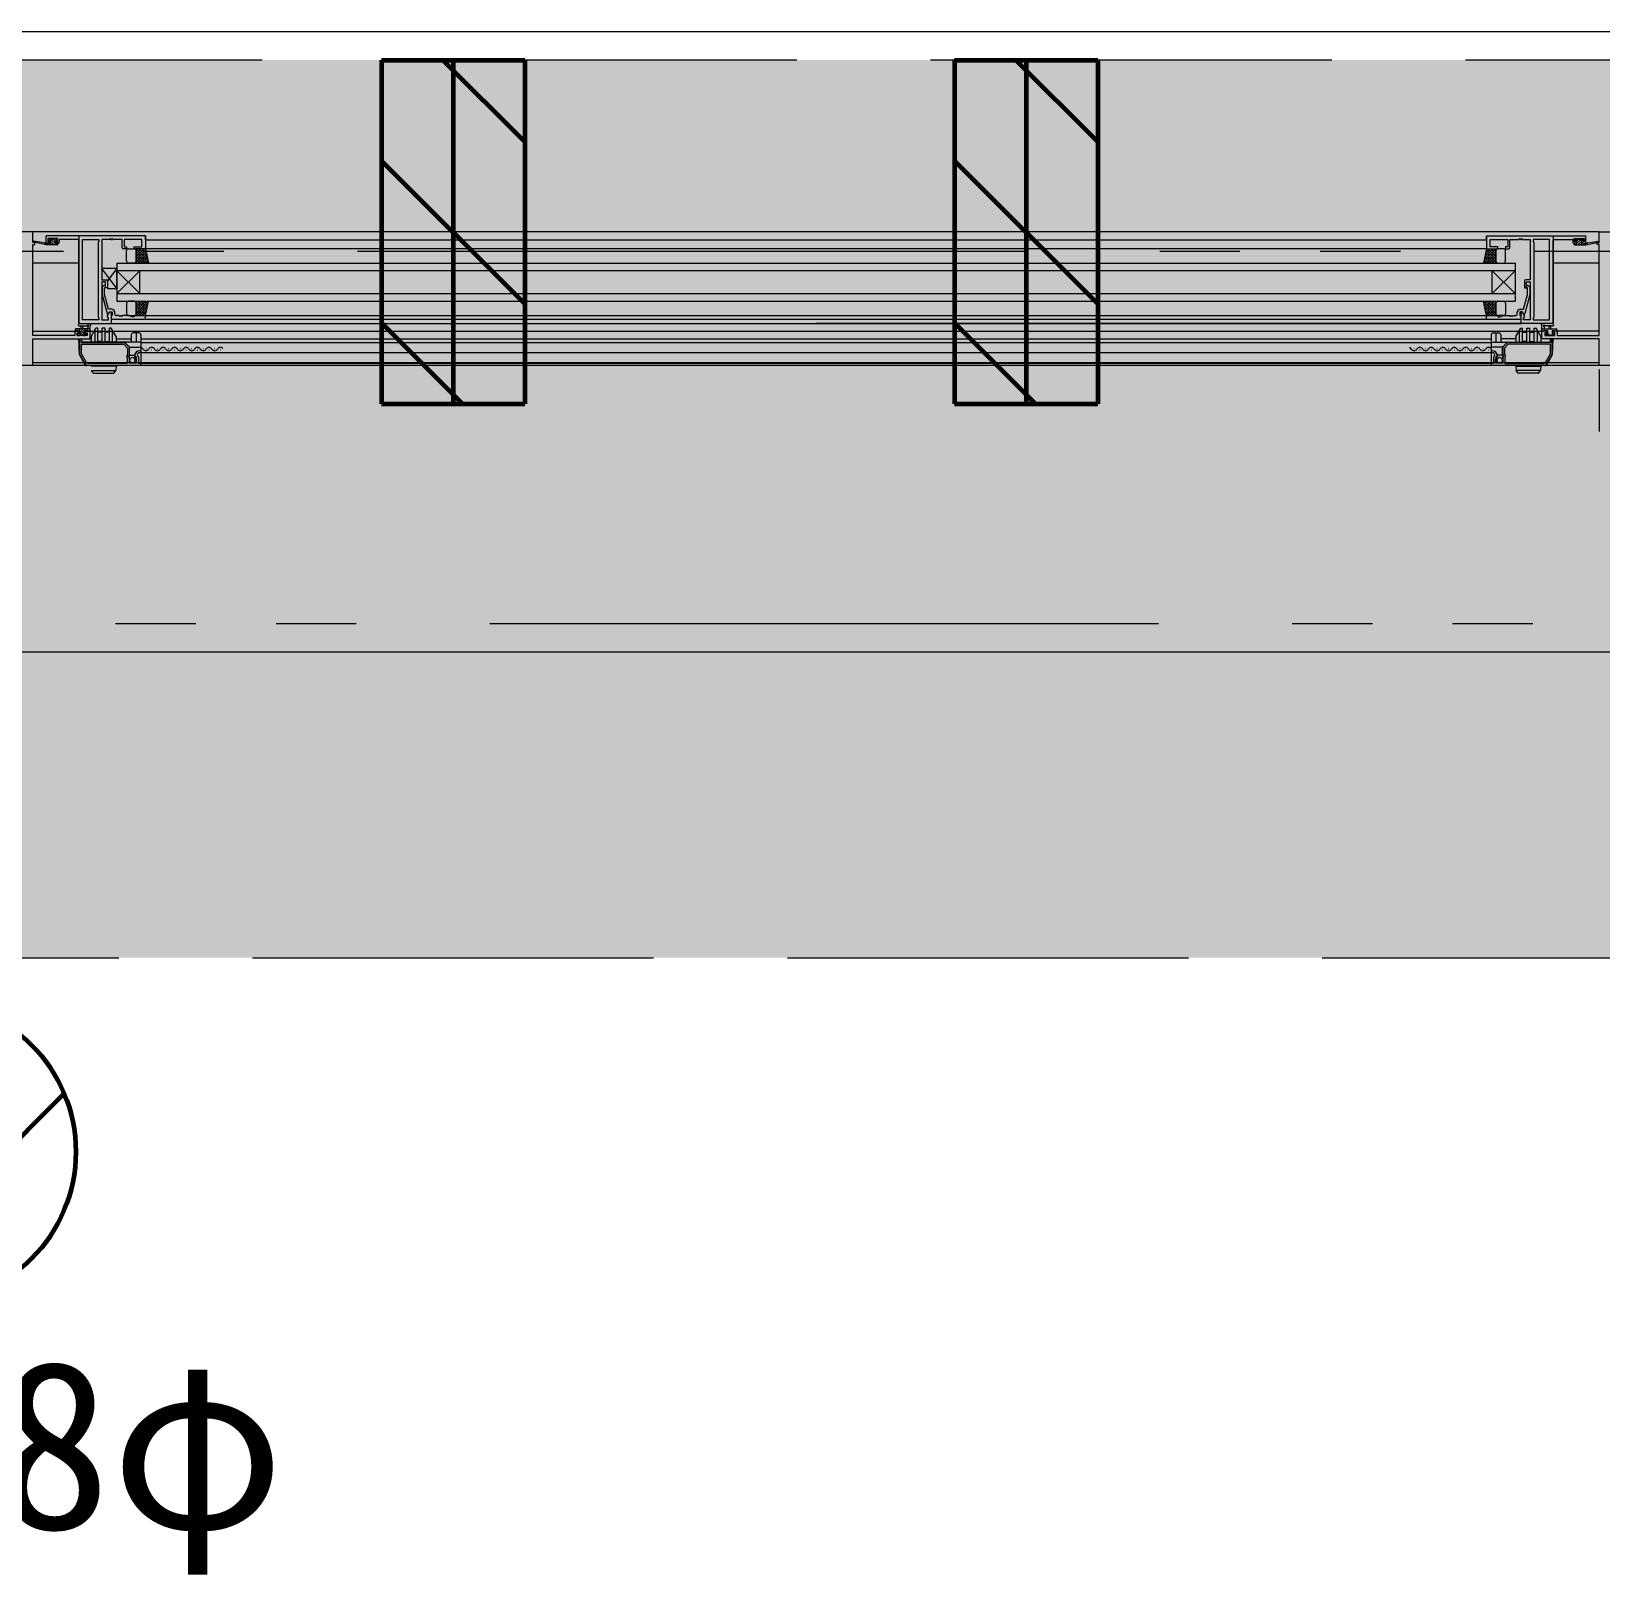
# Model space of a CAD drawing. Units: millimetres at full size. Extents: x -22551 to 92397, y -19340 to 14894.
# Drawn here: x 9241 to 10062, y 6321 to 7129 of the extents above; entities that cross this region are included whole.
import ezdxf
from ezdxf.enums import TextEntityAlignment as Align

# ---------------------------------------------------------------- set-up
doc = ezdxf.new("R2010")
doc.units = ezdxf.units.MM
doc.header["$LTSCALE"] = 70
for name, pattern in [('CHAIN1', [8, 5, -1, 1, -1]), ('DASHED3', [4, 3, -1]), ('DOUBLE_CHAIN1', [8.8, 5, -1, 0.6, -0.6, 0.6, -1])]:
    doc.linetypes.add(name, pattern=pattern)
for name, color, linetype, lineweight in [('1-2_階なし_梁', 9, 'DASHED3', 15), ('2-0_通芯', 7, 'Continuous', 15), ('3-B_厨房機器 AS・ﾊﾟﾈﾙ', 1, 'Continuous', 60), ('3-F_スリーブ', 1, 'Continuous', 60)]:
    doc.layers.add(name, color=color, linetype=linetype, lineweight=lineweight)
doc.styles.add('ＭＳ ゴシック', font='')
doc.styles.get('ＭＳ ゴシック').set_extended_font_data('MS Gothic')

# ---------------------------------------------------------------- blocks, each defined once
blk = doc.blocks.new('グループ部品-125')
at = {"layer": '2-0_通芯'}
for p, q in [((10061.61, 7024.3), (9217.11, 7024.3)), ((9241.61, 7018.8), (9241.61, 7024.3)), ((9242.61, 7018.8), (9241.61, 7018.8)), ((9241.61, 7017.8), (9242.61, 7017.8)), ((9241.61, 6970.03), (9241.61, 7017.8)), ((9248.61, 7017.5), (9241.85, 7018.91)), ((9247.5, 7018.67), (9241.96, 7019.5)), ((9242.61, 7017.8), (9242.61, 7018.8)), ((9248.61, 7018.5), (9248.53, 7018.51)), ((9300.61, 7022.3), (9248.61, 7022.3)), ((9248.61, 7019), (9248.61, 7022.3)), ((9248.61, 7017.5), (9248.61, 7018.5)), ((9250.81, 7018.5), (9248.61, 7018.5)), ((9248.67, 7017.5), (9248.61, 7017.55)), ((9254.31, 7017.5), (9248.61, 7017.5)), ((9250.01, 7017.5), (9249.01, 7018.5)), ((9249.41, 7020.8), (9249.41, 7019.3)), ((9254.61, 7020.8), (9249.41, 7020.8)), ((9249.41, 7019.3), (9250.51, 7019.3)), ((9250.3, 7020.61), (9249.8, 7020.11)), ((9250.54, 7019.67), (9249.95, 7020.26)), ((9250.01, 7019.6), (9250.35, 7019.6)), ((9251.36, 7017.5), (9250.36, 7018.5)), ((9251.11, 7020.7), (9250.51, 7020.7)), ((9250.51, 7019.3), (9250.51, 7018.5)), ((9250.81, 7019.14), (9250.81, 7018.5)), ((9254.05, 7017.5), (9250.85, 7020.7)), ((9252.71, 7017.5), (9250.88, 7019.33)), ((9253.31, 7020.5), (9251.31, 7020.5)), ((9253.3, 7019.6), (9252.4, 7020.5)), ((9253.21, 7019.6), (9254.01, 7019.6)), ((9253.21, 7018.5), (9253.21, 7019.6)), ((9254.91, 7018.5), (9253.21, 7018.5)), ((9254.01, 7020.7), (9253.51, 7020.7)), ((9253.51, 7019.3), (9254.61, 7019.3)), ((9253.51, 7018.5), (9253.51, 7019.3)), ((9254.31, 7019.94), (9253.55, 7020.7)), ((9254.31, 7019.9), (9254.31, 7020.4)), ((9254.59, 7018.31), (9254.42, 7018.48)), ((9254.61, 7019.3), (9254.61, 7020.8)), ((9254.61, 7017.8), (9254.61, 7018.2)), ((9255.41, 7020.37), (9255.41, 7019)), ((9265.61, 7020.37), (9255.41, 7020.37)), ((9265.61, 7022.3), (9265.61, 6976.3)), ((9265.61, 6976.3), (9265.61, 7020.37)), ((9267.54, 7020.37), (9276.11, 7020.37)), ((9267.54, 6978.23), (9267.54, 7020.37)), ((9276.11, 7019.3), (9275.68, 7018.87)), ((9275.68, 7018.87), (9275.68, 6979.73)), ((9276.11, 7020.37), (9276.11, 7019.3)), ((9277.61, 7020.37), (9277.61, 6999.2)), ((9281.65, 7020.37), (9277.61, 7020.37)), ((9282.65, 7020.37), (9282.57, 7020.37)), ((9288.41, 7020.37), (9283.57, 7020.37)), ((9288.41, 7016), (9288.41, 7020.37)), ((9289.41, 7020.37), (9289.41, 7016.5)), ((9298.68, 7020.37), (9289.41, 7020.37)), ((9298.68, 7016.5), (9298.68, 7020.37)), ((9300.61, 7020.1), (9300.61, 7022.3)), ((9300.61, 7022.3), (9300.61, 7016)), ((9300.61, 7020.1), (9651.61, 7020.1)), ((9651.61, 7020.1), (10002.61, 7020.1)), ((10002.61, 7022.3), (10054.61, 7022.3)), ((10002.61, 7020.1), (10002.61, 7022.3)), ((10002.61, 7022.3), (10002.61, 7016)), ((10004.54, 7020.37), (10013.81, 7020.37)), ((10004.54, 7016.5), (10004.54, 7020.37)), ((10013.81, 7020.37), (10013.81, 7016.5)), ((10014.81, 7020.37), (10019.65, 7020.37)), ((10014.81, 7016), (10014.81, 7020.37)), ((10020.57, 7020.37), (10020.65, 7020.37)), ((10021.57, 7020.37), (10025.61, 7020.37)), ((10025.61, 7020.37), (10025.61, 6999.2)), ((10027.11, 7020.37), (10027.11, 7019.3)), ((10035.68, 7020.37), (10027.11, 7020.37)), ((10027.11, 7019.3), (10027.54, 7018.87)), ((10027.54, 7018.87), (10027.54, 6979.73)), ((10035.68, 6978.23), (10035.68, 7020.37)), ((10037.61, 7022.3), (10037.61, 6976.3)), ((10037.61, 7020.37), (10047.81, 7020.37)), ((10037.61, 6976.3), (10037.61, 7020.37)), ((10047.81, 7020.37), (10047.81, 7019)), ((10048.31, 7018.5), (10050.01, 7018.5)), ((10048.61, 7020.8), (10053.81, 7020.8)), ((10048.61, 7019.3), (10048.61, 7020.8)), ((10049.71, 7019.3), (10048.61, 7019.3)), ((10048.61, 7017.8), (10048.61, 7018.2)), ((10048.63, 7018.31), (10048.8, 7018.48)), ((10048.91, 7019.94), (10049.67, 7020.7)), ((10048.91, 7019.9), (10048.91, 7020.4)), ((10048.91, 7017.5), (10054.61, 7017.5)), ((10049.17, 7017.5), (10052.37, 7020.7)), ((10049.21, 7020.7), (10049.71, 7020.7)), ((10050.01, 7019.6), (10049.21, 7019.6)), ((10049.71, 7018.5), (10049.71, 7019.3)), ((10049.91, 7020.5), (10051.91, 7020.5)), ((10049.92, 7019.6), (10050.82, 7020.5)), ((10050.01, 7018.5), (10050.01, 7019.6)), ((10050.51, 7017.5), (10052.34, 7019.33)), ((10051.86, 7017.5), (10052.86, 7018.5)), ((10052.11, 7020.7), (10052.71, 7020.7)), ((10052.41, 7019.14), (10052.41, 7018.5)), ((10052.41, 7018.5), (10054.61, 7018.5)), ((10052.68, 7019.67), (10053.27, 7020.26)), ((10052.71, 7019.3), (10052.71, 7018.5)), ((10053.81, 7019.3), (10052.71, 7019.3)), ((10053.21, 7019.6), (10052.87, 7019.6)), ((10052.92, 7020.61), (10053.42, 7020.11)), ((10053.21, 7017.5), (10054.21, 7018.5)), ((10053.81, 7020.8), (10053.81, 7019.3)), ((10054.56, 7017.5), (10054.61, 7017.55)), ((10054.61, 7019), (10054.61, 7022.3)), ((10054.61, 7017.5), (10061.37, 7018.91)), ((10054.61, 7018.5), (10054.7, 7018.51)), ((10054.61, 7017.5), (10054.61, 7018.5)), ((10055.72, 7018.67), (10061.26, 7019.5)), ((10060.61, 7018.8), (10061.61, 7018.8)), ((10060.61, 7017.8), (10060.61, 7018.8)), ((10061.61, 7017.8), (10060.61, 7017.8)), ((10061.61, 7024.3), (10086.11, 7024.3)), ((10061.61, 7018.8), (10061.61, 7024.3)), ((10061.61, 6970.03), (10061.61, 7017.8)), ((9290.61, 7015.5), (9288.91, 7015.5)), ((9289.41, 7016.5), (9290.61, 7016.5)), ((9290.61, 7016.5), (9290.61, 7015.5)), ((9290.61, 7009), (9290.61, 7014.5)), ((9291.61, 7015.5), (9294.61, 7015.5)), ((9294.61, 7016.5), (9298.68, 7016.5)), ((9294.61, 7015.5), (9294.61, 7016.5)), ((9300.61, 7015.5), (9294.61, 7015.5)), ((9295.61, 7008), (9295.61, 7015.5)), ((9295.61, 7011.38), (9299.73, 7015.5)), ((9295.61, 7012.8), (9298.31, 7015.5)), ((9295.61, 7014.21), (9296.9, 7015.5)), ((9295.61, 7009.97), (9300.7, 7015.06)), ((9295.61, 7014.5), (9295.61, 7009)), ((9295.61, 7014.31), (9301.92, 7008)), ((9295.61, 7008.56), (9300.93, 7013.88)), ((9295.61, 7012.9), (9300.51, 7008)), ((9295.61, 7011.48), (9299.1, 7008)), ((9295.61, 7010.07), (9297.68, 7008)), ((9295.61, 7008.66), (9296.27, 7008)), ((9295.84, 7015.5), (9301.8, 7009.53)), ((9296.47, 7008), (9301.17, 7012.7)), ((9297.25, 7015.5), (9301.45, 7011.3)), ((9297.88, 7008), (9301.41, 7011.52)), ((9298.67, 7015.5), (9301.1, 7013.07)), ((9299.3, 7008), (9301.64, 7010.34)), ((9300.08, 7015.5), (9300.74, 7014.84)), ((9651.61, 7015.5), (9300.11, 7015.5)), ((9300.61, 7015.5), (9302.11, 7008)), ((9300.71, 7008), (9301.88, 7009.17)), ((10003.11, 7015.5), (9651.61, 7015.5)), ((10002.61, 7015.5), (10001.11, 7008)), ((10007.61, 7014.31), (10001.3, 7008)), ((10002.51, 7008), (10001.34, 7009.17)), ((10007.38, 7015.5), (10001.42, 7009.53)), ((10003.92, 7008), (10001.58, 7010.34)), ((10005.97, 7015.5), (10001.77, 7011.3)), ((10005.34, 7008), (10001.82, 7011.52)), ((10006.75, 7008), (10002.05, 7012.7)), ((10004.55, 7015.5), (10002.12, 7013.07)), ((10007.61, 7008.56), (10002.29, 7013.88)), ((10003.14, 7015.5), (10002.48, 7014.84)), ((10007.61, 7009.97), (10002.52, 7015.06)), ((10002.61, 7015.5), (10008.61, 7015.5)), ((10007.61, 7012.9), (10002.71, 7008)), ((10007.61, 7011.38), (10003.5, 7015.5)), ((10007.61, 7011.48), (10004.13, 7008)), ((10008.61, 7016.5), (10004.54, 7016.5)), ((10007.61, 7012.8), (10004.91, 7015.5)), ((10007.61, 7010.07), (10005.54, 7008)), ((10007.61, 7014.21), (10006.32, 7015.5)), ((10007.61, 7008.66), (10006.95, 7008)), ((10007.61, 7008), (10007.61, 7015.5)), ((10007.61, 7014.5), (10007.61, 7009)), ((10008.61, 7015.5), (10008.61, 7016.5)), ((10011.61, 7015.5), (10008.61, 7015.5)), ((10012.61, 7016.5), (10012.61, 7015.5)), ((10013.81, 7016.5), (10012.61, 7016.5)), ((10012.61, 7015.5), (10014.31, 7015.5)), ((10012.61, 7009), (10012.61, 7014.5)), ((9241.61, 7008.1), (9265.61, 7008.1)), ((9285.61, 6994.7), (9277.61, 7005.2)), ((9277.61, 7005.2), (9277.61, 6999.2)), ((9285.61, 7005.2), (9277.61, 7005.2)), ((9285.61, 7005.2), (9280.61, 6998.64)), ((9285.61, 7008), (9285.61, 6988)), ((9285.61, 7008), (10017.61, 7008)), ((9285.61, 6994.7), (9285.61, 7005.2)), ((10017.61, 7004), (9285.61, 7004)), ((9297.61, 6992), (9285.61, 7004)), ((9297.61, 7004), (9285.61, 6992)), ((9294.61, 7008), (9291.61, 7008)), ((9297.61, 6992), (9297.61, 7004)), ((10005.61, 6992), (10017.61, 7004)), ((10005.61, 7004), (10017.61, 6992)), ((10005.61, 6992), (10005.61, 7004)), ((10008.61, 7008), (10011.61, 7008)), ((10017.61, 7008), (10017.61, 6988)), ((10037.61, 7008.1), (10061.61, 7008.1)), ((9277.61, 6999.2), (9280.61, 6999.2)), ((9277.61, 6999.2), (9280.11, 6999.2)), ((9277.61, 6998.2), (9277.61, 6978.23)), ((9279.61, 6998.2), (9277.61, 6998.2)), ((9278.59, 6996.12), (9277.81, 6995.35)), ((9277.81, 6995.35), (9277.81, 6991.4)), ((9279.01, 6994.85), (9279.43, 6995.28)), ((9279.01, 6991.56), (9279.01, 6994.85)), ((9279.61, 6995), (9279.61, 6998.2)), ((9280.61, 6995), (9279.61, 6995)), ((9280.61, 6999.2), (9280.61, 6994.7)), ((9280.61, 6998.7), (9280.61, 6995)), ((9280.61, 6994.7), (9285.61, 6994.7)), ((10022.61, 6998.7), (10022.61, 6995)), ((10022.61, 6995), (10023.61, 6995)), ((10025.61, 6999.2), (10023.11, 6999.2)), ((10023.61, 6998.2), (10025.61, 6998.2)), ((10023.61, 6995), (10023.61, 6998.2)), ((10024.21, 6994.85), (10023.79, 6995.28)), ((10024.21, 6991.56), (10024.21, 6994.85)), ((10024.63, 6996.12), (10025.41, 6995.35)), ((10025.41, 6995.35), (10025.41, 6991.4)), ((10025.61, 6998.2), (10025.61, 6978.23)), ((9277.81, 6991.4), (9280.42, 6981.67)), ((9281.09, 6983.8), (9279.01, 6991.56)), ((9285.61, 6992), (10017.61, 6992)), ((9285.61, 6988), (10017.61, 6988)), ((9290.61, 6987), (9290.61, 6981.5)), ((9294.61, 6988), (9291.61, 6988)), ((9295.61, 6981.69), (9301.92, 6988)), ((9295.61, 6983.1), (9300.51, 6988)), ((9295.61, 6988), (9295.61, 6980.5)), ((9295.61, 6984.51), (9299.1, 6988)), ((9295.61, 6985.93), (9297.68, 6988)), ((9295.61, 6987.34), (9296.27, 6988)), ((9295.61, 6987.44), (9300.93, 6982.12)), ((9295.61, 6981.5), (9295.61, 6987)), ((9295.61, 6986.03), (9300.7, 6980.94)), ((9295.61, 6984.61), (9299.73, 6980.5)), ((9295.84, 6980.5), (9301.8, 6986.46)), ((9296.47, 6988), (9301.17, 6983.3)), ((9297.25, 6980.5), (9301.45, 6984.7)), ((9297.88, 6988), (9301.41, 6984.48)), ((9299.3, 6988), (9301.64, 6985.65)), ((9300.61, 6980.5), (9302.11, 6988)), ((9300.71, 6988), (9301.88, 6986.83)), ((10002.61, 6980.5), (10001.11, 6988)), ((10007.61, 6981.69), (10001.3, 6988)), ((10002.51, 6988), (10001.34, 6986.83)), ((10007.38, 6980.5), (10001.42, 6986.46)), ((10003.92, 6988), (10001.58, 6985.65)), ((10005.97, 6980.5), (10001.77, 6984.7)), ((10005.34, 6988), (10001.82, 6984.48)), ((10006.75, 6988), (10002.05, 6983.3)), ((10007.61, 6987.44), (10002.29, 6982.12)), ((10007.61, 6986.03), (10002.52, 6980.94)), ((10007.61, 6983.1), (10002.71, 6988)), ((10007.61, 6984.61), (10003.5, 6980.5)), ((10007.61, 6984.51), (10004.13, 6988)), ((10007.61, 6985.93), (10005.54, 6988)), ((10007.61, 6987.34), (10006.95, 6988)), ((10007.61, 6988), (10007.61, 6980.5)), ((10007.61, 6981.5), (10007.61, 6987)), ((10008.61, 6988), (10011.61, 6988)), ((10012.61, 6987), (10012.61, 6981.5)), ((10022.13, 6983.8), (10024.21, 6991.56)), ((10025.41, 6991.4), (10022.8, 6981.67)), ((9265.61, 6976.3), (9282.61, 6976.3)), ((9265.61, 6976.3), (9651.61, 6976.3)), ((9276.11, 6978.23), (9267.54, 6978.23)), ((9275.68, 6979.73), (9276.11, 6979.3)), ((9276.11, 6979.3), (9276.11, 6978.23)), ((9277.61, 6978.23), (9281.11, 6978.23)), ((9280.68, 6980.54), (9281.81, 6982.5)), ((9280.68, 6979.73), (9280.68, 6980.54)), ((9281.11, 6979.3), (9280.68, 6979.73)), ((9280.9, 6981.3), (9281.12, 6981.3)), ((9282.91, 6983.8), (9281.09, 6983.8)), ((9281.11, 6978.23), (9281.11, 6979.3)), ((9281.81, 6982.5), (9283.11, 6982.5)), ((9282.31, 6976.3), (9651.61, 6976.3)), ((9282.61, 6982.5), (9282.61, 6976.3)), ((10020.61, 6978.5), (9282.61, 6978.5)), ((9283.11, 6982.5), (9283.11, 6980.7)), ((9284.41, 6981.5), (9284.41, 6982.3)), ((9286.65, 6980.5), (9285.41, 6980.5)), ((9287.65, 6980.5), (9287.57, 6980.5)), ((9287.84, 6980.38), (9287.65, 6980.5)), ((9291.69, 6980.5), (9288.57, 6980.5)), ((9291.61, 6980.5), (9294.61, 6980.5)), ((9293.61, 6979.8), (9291.69, 6980.5)), ((9294.61, 6979.8), (9293.61, 6979.8)), ((9294.61, 6980.5), (10008.61, 6980.5)), ((9294.61, 6980.5), (9294.61, 6979.8)), ((9295.61, 6983.2), (9298.31, 6980.5)), ((9295.61, 6981.79), (9296.9, 6980.5)), ((9298.67, 6980.5), (9301.1, 6982.93)), ((9300.08, 6980.5), (9300.74, 6981.16)), ((9300.61, 6978.5), (9300.61, 6980)), ((9651.61, 6976.3), (10020.91, 6976.3)), ((10037.61, 6976.3), (9651.61, 6976.3)), ((10004.55, 6980.5), (10002.12, 6982.93)), ((10003.14, 6980.5), (10002.48, 6981.16)), ((10002.61, 6978.5), (10002.61, 6980)), ((10007.61, 6983.2), (10004.91, 6980.5)), ((10007.61, 6981.79), (10006.32, 6980.5)), ((10008.61, 6980.5), (10008.61, 6979.8)), ((10011.61, 6980.5), (10008.61, 6980.5)), ((10008.61, 6979.8), (10009.61, 6979.8)), ((10009.61, 6979.8), (10011.53, 6980.5)), ((10011.53, 6980.5), (10014.65, 6980.5)), ((10015.39, 6980.38), (10015.57, 6980.5)), ((10015.57, 6980.5), (10015.65, 6980.5)), ((10016.57, 6980.5), (10017.81, 6980.5)), ((10018.81, 6981.5), (10018.81, 6982.3)), ((10021.41, 6982.5), (10020.11, 6982.5)), ((10020.11, 6982.5), (10020.11, 6980.7)), ((10020.31, 6983.8), (10022.13, 6983.8)), ((10020.61, 6982.5), (10020.61, 6976.3)), ((10037.61, 6976.3), (10020.61, 6976.3)), ((10022.54, 6980.54), (10021.41, 6982.5)), ((10022.32, 6981.3), (10022.1, 6981.3)), ((10022.11, 6979.3), (10022.54, 6979.73)), ((10022.11, 6978.23), (10022.11, 6979.3)), ((10025.61, 6978.23), (10022.11, 6978.23)), ((10022.54, 6979.73), (10022.54, 6980.54)), ((10027.54, 6979.73), (10027.11, 6979.3)), ((10027.11, 6979.3), (10027.11, 6978.23)), ((10027.11, 6978.23), (10035.68, 6978.23)), ((9241.61, 6972.3), (9265.81, 6972.3)), ((9263.51, 6970.03), (9241.61, 6970.03)), ((9241.61, 6968.4), (9272.11, 6968.4)), ((9241.61, 6954.3), (9241.61, 6968.4)), ((9263.51, 6971.8), (9263.51, 6970.03)), ((9263.71, 6973.2), (9263.71, 6972.6)), ((9271.61, 6973.5), (9264.01, 6973.5)), ((9264.01, 6972.3), (9265.21, 6973.5)), ((9264.71, 6971.5), (9265.81, 6971.5)), ((9264.71, 6970.03), (9264.71, 6971.5)), ((9269.98, 6970.03), (9264.71, 6970.03)), ((9264.81, 6972.5), (9266.11, 6972.5)), ((9264.91, 6970.51), (9265.5, 6971.1)), ((9264.91, 6970.8), (9264.91, 6970.3)), ((9266.11, 6971.1), (9265.21, 6971.1)), ((9265.21, 6970), (9265.71, 6970)), ((9265.55, 6972.5), (9266.55, 6973.5)), ((9266.04, 6960.18), (9265.61, 6968.4)), ((9265.75, 6970), (9265.91, 6970.16)), ((9265.81, 6971.5), (9265.81, 6972.3)), ((9265.88, 6975.1), (9269.84, 6975.1)), ((9265.91, 6970.2), (9268.01, 6970.2)), ((9265.95, 6970.2), (9269.25, 6973.5)), ((9266.11, 6971.71), (9267.9, 6973.5)), ((9266.11, 6972.5), (9266.11, 6971.1)), ((9266.71, 6973.5), (9266.81, 6974.64)), ((9267.11, 6966.48), (9267.11, 6968.4)), ((9267.29, 6970.2), (9268.27, 6971.18)), ((9267.91, 6973.5), (9267.81, 6974.64)), ((9268.21, 6970), (9268.81, 6970)), ((9268.44, 6970), (9269.49, 6971.04)), ((9268.51, 6972.5), (9270.51, 6972.5)), ((9268.51, 6971.56), (9268.51, 6972.5)), ((9268.81, 6972.3), (10031.61, 6972.3)), ((9268.81, 6972.3), (9268.81, 6971.5)), ((9268.81, 6971.5), (9269.98, 6971.5)), ((9269.31, 6971.1), (9268.97, 6971.1)), ((9269.02, 6970.09), (9269.52, 6970.59)), ((9269.59, 6972.5), (9270.59, 6973.5)), ((9269.98, 6971.5), (9269.98, 6970.03)), ((9270.41, 6974.68), (9270.41, 6973.5)), ((9270.74, 6972.3), (9271.61, 6973.17)), ((9271.61, 6972.6), (9271.61, 6975.28)), ((9271.61, 6968.4), (9271.61, 6972.3)), ((9272.11, 6969.57), (9274.61, 6973.9)), ((9272.11, 6969.57), (9272.11, 6966.6)), ((9274.01, 6972.86), (9274.01, 6966.6)), ((9275.51, 6973.9), (9274.61, 6973.9)), ((9275.51, 6966.9), (9275.51, 6973.9)), ((9277.81, 6971.8), (9275.51, 6971.8)), ((9277.81, 6966.9), (9277.81, 6973.9)), ((9279.41, 6973.9), (9277.81, 6973.9)), ((9279.41, 6966.9), (9279.41, 6973.9)), ((9281.71, 6971.8), (9279.41, 6971.8)), ((9281.71, 6966.9), (9281.71, 6973.9)), ((9282.61, 6973.9), (9281.71, 6973.9)), ((9285.11, 6969.57), (9282.61, 6973.9)), ((9283.21, 6966.6), (9283.21, 6972.86)), ((9285.11, 6969.57), (9285.11, 6966.6)), ((9285.11, 6968.4), (9293.11, 6968.4)), ((9293.11, 6970.4), (9293.11, 6966.6)), ((9297.11, 6971.4), (9294.11, 6971.4)), ((9295.61, 6971.4), (9295.61, 6966.6)), ((9298.11, 6970.4), (9298.11, 6954.3)), ((9298.11, 6968.4), (10005.11, 6968.4)), ((10005.11, 6970.4), (10005.11, 6954.3)), ((10006.11, 6971.4), (10009.11, 6971.4)), ((10007.61, 6971.4), (10007.61, 6966.6)), ((10010.11, 6970.4), (10010.11, 6966.6)), ((10018.11, 6968.4), (10010.11, 6968.4)), ((10018.11, 6969.57), (10020.61, 6973.9)), ((10018.11, 6969.57), (10018.11, 6966.6)), ((10020.01, 6966.6), (10020.01, 6972.86)), ((10020.61, 6973.9), (10021.51, 6973.9)), ((10021.51, 6966.9), (10021.51, 6973.9)), ((10021.51, 6971.8), (10023.81, 6971.8)), ((10023.81, 6966.9), (10023.81, 6973.9)), ((10023.81, 6973.9), (10025.41, 6973.9)), ((10025.41, 6966.9), (10025.41, 6973.9)), ((10025.41, 6971.8), (10027.71, 6971.8)), ((10027.71, 6966.9), (10027.71, 6973.9)), ((10027.71, 6973.9), (10028.61, 6973.9)), ((10031.11, 6969.57), (10028.61, 6973.9)), ((10029.21, 6972.86), (10029.21, 6966.6)), ((10031.11, 6969.57), (10031.11, 6966.6)), ((10061.61, 6968.4), (10031.11, 6968.4)), ((10031.61, 6972.6), (10031.61, 6975.28)), ((10031.61, 6973.5), (10039.21, 6973.5)), ((10034.41, 6972.3), (10031.61, 6972.3)), ((10031.61, 6968.4), (10031.61, 6972.3)), ((10034.71, 6972.5), (10032.71, 6972.5)), ((10032.81, 6974.68), (10032.81, 6973.5)), ((10033.24, 6971.5), (10033.24, 6970.03)), ((10034.41, 6971.5), (10033.24, 6971.5)), ((10033.24, 6970.03), (10038.51, 6970.03)), ((10037.34, 6975.1), (10033.38, 6975.1)), ((10034.2, 6970.09), (10033.7, 6970.59)), ((10033.91, 6971.1), (10034.25, 6971.1)), ((10034.41, 6972.3), (10034.41, 6971.5)), ((10035.01, 6970), (10034.41, 6970)), ((10034.71, 6971.56), (10034.71, 6972.5)), ((10037.31, 6970.2), (10035.21, 6970.2)), ((10035.31, 6973.5), (10035.41, 6974.64)), ((10036.11, 6966.48), (10036.11, 6968.4)), ((10036.51, 6973.5), (10036.41, 6974.64)), ((10037.11, 6972.5), (10037.11, 6971.1)), ((10038.41, 6972.5), (10037.11, 6972.5)), ((10037.11, 6971.1), (10038.01, 6971.1)), ((10037.18, 6960.18), (10037.61, 6968.4)), ((10061.61, 6972.3), (10037.41, 6972.3)), ((10037.41, 6971.5), (10037.41, 6972.3)), ((10038.51, 6971.5), (10037.41, 6971.5)), ((10038.01, 6970), (10037.51, 6970)), ((10038.31, 6970.8), (10038.31, 6970.3)), ((10038.51, 6970.03), (10038.51, 6971.5)), ((10039.51, 6973.2), (10039.51, 6972.6)), ((10039.71, 6971.8), (10039.71, 6970.03)), ((10039.71, 6970.03), (10061.61, 6970.03)), ((10061.61, 6954.3), (10061.61, 6968.4)), ((9269.02, 6954.8), (9266.17, 6959.73)), ((9298.11, 6966.6), (9267.11, 6966.6)), ((9270.91, 6966.4), (9270.91, 6966.6)), ((9277.81, 6966.9), (9275.51, 6966.9)), ((9279.41, 6966.9), (9281.71, 6966.9)), ((9290.71, 6959.62), (9290.71, 6958.67)), ((9292.14, 6959.81), (9294.86, 6959.81)), ((9292.21, 6964), (9298.11, 6964)), ((9296.33, 6959.81), (9296.91, 6958.4)), ((9298.11, 6962.1), (9297.61, 6962.1)), ((9297.71, 6961.1), (10005.51, 6961.1)), ((9298.11, 6966.4), (10005.11, 6966.4)), ((9300.67, 6963.36), (9300.87, 6963.36)), ((9303.67, 6962.6), (9303.87, 6962.6)), ((9306.67, 6963.36), (9306.87, 6963.36)), ((9309.67, 6962.6), (9309.87, 6962.6)), ((9312.67, 6963.36), (9312.87, 6963.36)), ((9315.67, 6962.6), (9315.87, 6962.6)), ((9318.67, 6963.36), (9318.87, 6963.36)), ((9321.67, 6962.6), (9321.87, 6962.6)), ((9324.67, 6963.36), (9324.87, 6963.36)), ((9327.67, 6962.6), (9327.87, 6962.6)), ((9330.67, 6963.36), (9330.87, 6963.36)), ((9333.67, 6962.6), (9333.87, 6962.6)), ((9336.67, 6963.36), (9336.87, 6963.36)), ((9339.67, 6962.6), (9339.87, 6962.6)), ((9964.67, 6963.36), (9964.87, 6963.36)), ((9967.67, 6962.6), (9967.87, 6962.6)), ((9970.67, 6963.36), (9970.87, 6963.36)), ((9973.67, 6962.6), (9973.87, 6962.6)), ((9976.67, 6963.36), (9976.87, 6963.36)), ((9979.67, 6962.6), (9979.87, 6962.6)), ((9982.67, 6963.36), (9982.87, 6963.36)), ((9985.67, 6962.6), (9985.87, 6962.6)), ((9988.67, 6963.36), (9988.87, 6963.36)), ((9991.67, 6962.6), (9991.87, 6962.6)), ((9994.67, 6963.36), (9994.87, 6963.36)), ((9997.67, 6962.6), (9997.87, 6962.6)), ((10000.67, 6963.36), (10000.87, 6963.36)), ((10003.67, 6962.6), (10003.87, 6962.6)), ((10005.11, 6966.6), (10036.11, 6966.6)), ((10011.01, 6964), (10005.11, 6964)), ((10005.11, 6962.1), (10005.61, 6962.1)), ((10006.89, 6959.81), (10006.31, 6958.4)), ((10011.08, 6959.81), (10008.36, 6959.81)), ((10012.51, 6959.62), (10012.51, 6958.67)), ((10023.81, 6966.9), (10021.51, 6966.9)), ((10025.41, 6966.9), (10027.71, 6966.9)), ((10032.31, 6966.4), (10032.31, 6966.6)), ((10034.2, 6954.8), (10037.05, 6959.73)), ((10061.61, 6954.3), (9217.11, 6954.3)), ((9241.61, 6955.93), (10061.61, 6955.93)), ((9269.99, 6954.5), (10033.23, 6954.5)), ((9285.11, 6954.1), (9272.11, 6954.1)), ((9272.24, 6951.8), (9284.98, 6951.8)), ((9273.16, 6950.51), (9272.28, 6951.73)), ((9274.01, 6954.3), (9274.01, 6954.1)), ((9274.51, 6954.1), (9274.51, 6954.3)), ((9282.71, 6954.1), (9282.71, 6954.3)), ((9283.21, 6954.1), (9283.21, 6954.3)), ((9284.06, 6950.51), (9284.94, 6951.73)), ((9285.11, 6954.1), (9284.99, 6951.89)), ((9292.01, 6958.6), (9292.01, 6955.6)), ((9295.81, 6955.6), (9292.01, 6955.6)), ((9292.21, 6955.6), (9292.21, 6958.6)), ((9295.31, 6959.07), (9295.06, 6959.01)), ((9295.17, 6958.14), (9295.6, 6958.57)), ((9296.91, 6958.4), (9296.91, 6955.4)), ((10008.05, 6958.14), (10007.62, 6958.57)), ((10007.91, 6959.07), (10008.16, 6959.01)), ((10011.01, 6955.6), (10011.01, 6958.6)), ((10018.11, 6954.1), (10031.11, 6954.1)), ((10018.11, 6954.1), (10018.23, 6951.89)), ((10030.98, 6951.8), (10018.24, 6951.8)), ((10019.16, 6950.51), (10018.28, 6951.73)), ((10020.01, 6954.1), (10020.01, 6954.3)), ((10020.51, 6954.1), (10020.51, 6954.3)), ((10028.71, 6954.1), (10028.71, 6954.3)), ((10029.21, 6954.3), (10029.21, 6954.1)), ((10030.06, 6950.51), (10030.94, 6951.73)), ((10031.11, 6954.1), (10030.99, 6951.89)), ((10116.61, 6954.3), (10061.61, 6954.3)), ((10061.61, 6952.3), (10061.61, 6919.8)), ((9273.57, 6950.3), (9283.66, 6950.3)), ((10029.66, 6950.3), (10019.57, 6950.3)), ((10101.11, 6804.3), (7422.11, 6804.3))]:
    blk.add_line(p, q, dxfattribs=at)
at = {"layer": '2-0_通芯', "linetype": 'DOUBLE_CHAIN1'}
for p, q in [((-21388.39, 7014.3), (23861.61, 7014.3)), ((-22551.09, 6819.3), (23861.61, 6819.3))]:
    blk.add_line(p, q, dxfattribs=at)
at = {"layer": '2-0_通芯'}
for points in [[(7431.61, 7129.3), (10091.61, 7129.3), (10091.61, 7114.3)], [(9269.12, 6955), (9266.11, 6960.22), (9266.11, 6968.4)], [(9267.01, 6968.4), (9267.01, 6966.4), (9289.51, 6966.4), (9292.01, 6963.9), (9292.01, 6959.77), (9291.56, 6959.23)], [(10036.21, 6968.4), (10036.21, 6966.4), (10013.71, 6966.4), (10011.21, 6963.9), (10011.21, 6959.77), (10011.66, 6959.23)], [(10034.1, 6955), (10037.11, 6960.22), (10037.11, 6968.4)], [(9269.64, 6955.9), (9267.01, 6960.46), (9267.01, 6965.5), (9289.14, 6965.5), (9291.11, 6963.53), (9291.11, 6960.1), (9290.71, 6959.62)], [(9292.21, 6960), (9292.21, 6964), (9289.61, 6966.6)], [(9291.91, 6958.9), (9291.71, 6958.9), (9291.71, 6959.3), (9292.14, 6959.81)], [(9294.81, 6959.3), (9294.81, 6959), (9295.61, 6959), (9295.61, 6956.1)], [(10008.41, 6959.3), (10008.41, 6959), (10007.61, 6959), (10007.61, 6956.1)], [(10011.01, 6960), (10011.01, 6964), (10013.61, 6966.6)], [(10011.31, 6958.9), (10011.51, 6958.9), (10011.51, 6959.3), (10011.08, 6959.81)], [(10033.58, 6955.9), (10036.21, 6960.46), (10036.21, 6965.5), (10014.08, 6965.5), (10012.11, 6963.53), (10012.11, 6960.1), (10012.51, 6959.62)], [(9290.91, 6958.33), (9290.91, 6955.4), (9270.51, 6955.4)], [(9295.81, 6955.6), (9295.81, 6957.8), (9295.31, 6957.8)], [(10006.31, 6958.4), (10006.31, 6955.4), (9296.91, 6955.4)], [(10011.21, 6958.6), (10011.21, 6955.6), (10007.41, 6955.6), (10007.41, 6957.8), (10007.91, 6957.8)], [(10012.31, 6958.33), (10012.31, 6955.4), (10032.71, 6955.4)]]:
    blk.add_lwpolyline(points, dxfattribs=at)
for centre, radius, start, end in [((9241.91, 7019.2), 0.3, 81.55064, 258.25019), ((9247.45, 7018.38), 0.3, 21.55064, 81.55064), ((9248.01, 7018.6), 0.3, 201.55064, 320.80246), ((9248.48, 7018.22), 0.3, 80.80246, 140.80246), ((9249.11, 7019), 0.5, 180, 270), ((9250.01, 7019.9), 0.3, 135, 270), ((9250.51, 7020.4), 0.3, 90, 135), ((9250.35, 7019.9), 0.3, 270, 326.94427), ((9250.81, 7019.6), 0.25, 303.05573, 146.94427), ((9251.11, 7019.14), 0.3, 123.05573, 180), ((9251.11, 7020.5), 0.2, 0, 90), ((9253.51, 7020.5), 0.2, 90, 180), ((9254.01, 7020.4), 0.3, 0, 90), ((9254.01, 7019.9), 0.3, 270, 359.99999), ((9254.31, 7018.2), 0.3, 0, 90), ((9254.31, 7017.8), 0.3, 270, 359.99999), ((9254.91, 7019), 0.5, 270, 0), ((9281.65, 7020.57), 0.2, 270, 336.42182), ((9282.11, 7020.37), 0.3, 23.57818, 156.42182), ((9282.57, 7020.57), 0.2, 203.57818, 270), ((9282.65, 7020.57), 0.2, 270, 336.42182), ((9283.11, 7020.37), 0.3, 23.57818, 156.42182), ((9283.57, 7020.57), 0.2, 203.57818, 270), ((10019.65, 7020.57), 0.2, 270, 336.42182), ((10020.11, 7020.37), 0.3, 23.57818, 156.42182), ((10020.57, 7020.57), 0.2, 203.57818, 270), ((10020.65, 7020.57), 0.2, 270, 336.42182), ((10021.11, 7020.37), 0.3, 23.57818, 156.42182), ((10021.57, 7020.57), 0.2, 203.57818, 270), ((10048.31, 7019), 0.5, 180, 270), ((10048.91, 7018.2), 0.3, 90, 180), ((10048.91, 7017.8), 0.3, 180, 270), ((10049.21, 7020.4), 0.3, 90, 180), ((10049.21, 7019.9), 0.3, 180, 270), ((10049.71, 7020.5), 0.2, 0, 90), ((10052.11, 7020.5), 0.2, 90, 180), ((10052.41, 7019.6), 0.25, 33.05573, 236.94427), ((10052.11, 7019.14), 0.3, 0, 56.94427), ((10052.87, 7019.9), 0.3, 213.05573, 270), ((10052.71, 7020.4), 0.3, 45, 90), ((10053.21, 7019.9), 0.3, 270, 45), ((10054.11, 7019), 0.5, 270, 0), ((10054.74, 7018.22), 0.3, 39.19754, 99.19754), ((10055.21, 7018.6), 0.3, 219.19754, 338.44936), ((10055.77, 7018.38), 0.3, 98.44936, 158.44936), ((10061.31, 7019.2), 0.3, 281.74981, 98.44936), ((9288.91, 7016), 0.5, 180, 270), ((9291.61, 7014.5), 1, 89.9999, 179.9999), ((9291.61, 7009), 1, 179.9999, 269.9999), ((9294.61, 7014.5), 1, 359.9999, 89.9999), ((9294.61, 7009), 1, 269.9999, 359.9999), ((9300.11, 7016), 0.5, 270, 0), ((10003.11, 7016), 0.5, 180, 270), ((10008.61, 7014.5), 1, 90.0001, 180.0001), ((10008.61, 7009), 1, 180.0001, 270.0001), ((10011.61, 7014.5), 1, 0.0001, 90.0001), ((10011.61, 7009), 1, 270.0001, 0.0001), ((10014.31, 7016), 0.5, 270, 0), ((9279.01, 6995.7), 0.6, 315, 135), ((9280.11, 6998.7), 0.5, 0, 90), ((10023.11, 6998.7), 0.5, 90, 180), ((10024.21, 6995.7), 0.6, 45, 225), ((9291.61, 6987), 1, 90.0001, 180.0001), ((9294.61, 6987), 1, 0.0001, 90.0001), ((10008.61, 6987), 1, 89.9999, 179.9999), ((10011.61, 6987), 1, 359.9999, 89.9999), ((9265.88, 6975.7), 0.6, 89.95977, 269.95977), ((9271.04, 6976), 0.3, 40.52878, 90), ((9271.5, 6976.39), 0.3, 220.52878, 280.52878), ((9271.61, 6975.8), 0.3, 300, 100.52878), ((9280.9, 6981.8), 0.5, 195, 270), ((9282.91, 6980.2), 0.3, 90, 180), ((9282.91, 6982.3), 1.5, 0, 90), ((9282.91, 6980.7), 0.2, 270, 0), ((9285.41, 6981.5), 1, 180, 270), ((9286.65, 6980.3), 0.2, 23.57818, 90), ((9287.11, 6980.5), 0.3, 203.57818, 336.42182), ((9287.57, 6980.3), 0.2, 90, 156.42182), ((9288.11, 6980.5), 0.3, 203.57818, 336.42182), ((9288.57, 6980.3), 0.2, 90, 156.42182), ((9291.61, 6981.5), 1, 180.0001, 270.0001), ((9294.61, 6981.5), 1, 270.0001, 0.0001), ((9300.11, 6980), 0.5, 0, 90), ((10003.11, 6980), 0.5, 90, 180), ((10008.61, 6981.5), 1, 179.9999, 269.9999), ((10011.61, 6981.5), 1, 269.9999, 359.9999), ((10014.65, 6980.3), 0.2, 23.57818, 90), ((10015.11, 6980.5), 0.3, 203.57818, 336.42182), ((10015.65, 6980.3), 0.2, 23.57818, 90), ((10016.11, 6980.5), 0.3, 203.57818, 336.42182), ((10016.57, 6980.3), 0.2, 90, 156.42182), ((10017.81, 6981.5), 1, 270, 0), ((10020.31, 6982.3), 1.5, 90, 180), ((10020.31, 6980.7), 0.2, 180, 270), ((10020.31, 6980.2), 0.3, 0, 90), ((10022.32, 6981.8), 0.5, 270, 345), ((10031.61, 6975.8), 0.3, 79.47122, 240), ((10031.72, 6976.39), 0.3, 259.47122, 319.47122), ((10032.18, 6976), 0.3, 90, 139.47122), ((10037.34, 6975.7), 0.6, 270.04023, 90.04023), ((9264.01, 6971.8), 0.5, 90, 180), ((9264.01, 6973.2), 0.3, 90, 180), ((9264.01, 6972.6), 0.3, 180, 270), ((9264.61, 6972.5), 0.2, 270, 359.99999), ((9265.21, 6970.8), 0.3, 90, 180), ((9265.21, 6970.3), 0.3, 180, 270), ((9265.71, 6970.2), 0.2, 270, 359.99999), ((9267.31, 6974.6), 0.5, 5.09207, 174.90793), ((9268.21, 6970.2), 0.2, 180, 270), ((9268.51, 6971.1), 0.25, 123.05573, 326.94427), ((9268.21, 6971.56), 0.3, 303.05573, 359.99999), ((9268.97, 6970.8), 0.3, 90, 146.94427), ((9268.81, 6970.3), 0.3, 270, 315), ((9269.31, 6970.8), 0.3, 315, 90), ((9269.84, 6975.4), 0.3, 269.95977, 340.81024), ((9270.41, 6975.2), 0.3, 300, 160.81024), ((9270.71, 6974.68), 0.3, 120, 180), ((9270.71, 6972.5), 0.2, 180, 270), ((9271.31, 6972.6), 0.3, 270, 359.99999), ((9271.91, 6975.28), 0.3, 120, 180), ((9294.11, 6970.4), 1, 90, 180), ((9297.11, 6970.4), 1, 0, 90), ((10006.11, 6970.4), 1, 90, 180), ((10009.11, 6970.4), 1, 0, 90), ((10031.31, 6975.28), 0.3, 0, 60), ((10031.91, 6972.6), 0.3, 180, 270), ((10032.81, 6975.2), 0.3, 19.18976, 240), ((10032.51, 6972.5), 0.2, 270, 359.99999), ((10032.51, 6974.68), 0.3, 0, 60), ((10033.38, 6975.4), 0.3, 199.18976, 270.04023), ((10033.91, 6970.8), 0.3, 90, 225), ((10034.41, 6970.3), 0.3, 225, 270), ((10034.25, 6970.8), 0.3, 33.05573, 90), ((10034.71, 6971.1), 0.25, 213.05573, 56.94427), ((10035.01, 6971.56), 0.3, 180, 236.94427), ((10035.01, 6970.2), 0.2, 270, 359.99999), ((10035.91, 6974.6), 0.5, 5.09207, 174.90793), ((10037.51, 6970.2), 0.2, 180, 270), ((10038.01, 6970.8), 0.3, 0, 90), ((10038.01, 6970.3), 0.3, 270, 359.99999), ((10038.61, 6972.5), 0.2, 180, 270), ((10039.21, 6973.2), 0.3, 0, 90), ((10039.21, 6972.6), 0.3, 270, 359.99999), ((10039.21, 6971.8), 0.5, 0, 90), ((9267.04, 6960.23), 1, 183, 210), ((9291.71, 6959.1), 0.2, 140, 270), ((9291.91, 6960), 0.3, 320, 359.99999), ((9297.61, 6959.3), 2.8, 90, 180), ((9297.71, 6959.2), 2.9, 90, 180), ((9296.69, 6960.16), 0.5, 136.86773, 224.6572), ((9297.71, 6959.2), 1.9, 90, 136.86773), ((9297.77, 6962.14), 1.72, 29.20254, 78.5883), ((9300.77, 6963.82), 1.72, 209.20254, 330.79746), ((9303.77, 6962.14), 1.72, 29.20254, 150.79746), ((9306.77, 6963.82), 1.72, 209.20254, 330.79746), ((9309.77, 6962.14), 1.72, 29.20254, 150.79746), ((9312.77, 6963.82), 1.72, 209.20254, 330.79746), ((9315.77, 6962.14), 1.72, 29.20254, 150.79746), ((9318.77, 6963.82), 1.72, 209.20254, 330.79746), ((9321.77, 6962.14), 1.72, 29.20254, 150.79746), ((9324.77, 6963.82), 1.72, 209.20254, 330.79746), ((9327.77, 6962.14), 1.72, 29.20254, 150.79746), ((9330.77, 6963.82), 1.72, 209.20254, 330.79746), ((9333.77, 6962.14), 1.72, 29.20254, 150.79746), ((9336.77, 6963.82), 1.72, 209.20254, 330.79746), ((9339.77, 6962.14), 1.72, 43.81375, 150.79746), ((9961.77, 6962.14), 1.72, 29.20254, 71.68503), ((9964.77, 6963.82), 1.72, 209.20254, 330.79746), ((9967.77, 6962.14), 1.72, 29.20254, 150.79746), ((9970.77, 6963.82), 1.72, 209.20254, 330.79746), ((9973.77, 6962.14), 1.72, 29.20254, 150.79746), ((9976.77, 6963.82), 1.72, 209.20254, 330.79746), ((9979.77, 6962.14), 1.72, 29.20254, 150.79746), ((9982.77, 6963.82), 1.72, 209.20254, 330.79746), ((9985.77, 6962.14), 1.72, 29.20254, 150.79746), ((9988.77, 6963.82), 1.72, 209.20254, 330.79746), ((9991.77, 6962.14), 1.72, 29.20254, 150.79746), ((9994.77, 6963.82), 1.72, 209.20254, 330.79746), ((9997.77, 6962.14), 1.72, 29.20254, 150.79746), ((10000.77, 6963.82), 1.72, 209.20254, 330.79746), ((10003.77, 6962.14), 1.72, 38.7592, 150.79746), ((10005.51, 6959.2), 2.9, 0, 90), ((10005.51, 6959.2), 1.9, 43.13227, 90), ((10005.61, 6959.3), 2.8, 0, 90), ((10006.53, 6960.16), 0.5, 315.3428, 43.13227), ((10011.31, 6960), 0.3, 180, 220), ((10011.51, 6959.1), 0.2, 270, 40), ((10036.18, 6960.23), 1, 330, 357), ((9269.89, 6955.3), 1, 210, 270), ((9269.99, 6955.5), 1, 210, 270), ((9270.51, 6956.4), 1, 210, 270), ((9284.7, 6951.9), 0.3, 324.28105, 357), ((9290.91, 6958.67), 0.2, 180, 240), ((9290.71, 6958.33), 0.2, 0, 60), ((9291.71, 6958.6), 0.3, 0, 90), ((9291.91, 6958.6), 0.3, 0, 90), ((9293.66, 6957.08), 1.45, 0, 359.999), ((9295.01, 6959.2), 0.2, 180, 285), ((9295.31, 6958), 0.2, 135, 270), ((9295.11, 6956.1), 0.5, 270, 359.99999), ((9295.39, 6958.78), 0.3, 315, 105), ((10007.83, 6958.78), 0.3, 75, 225), ((10008.11, 6956.1), 0.5, 180, 270), ((10007.91, 6958), 0.2, 270, 45), ((10009.56, 6957.08), 1.45, 0, 359.999), ((10008.21, 6959.2), 0.2, 255, 0), ((10011.31, 6958.6), 0.3, 90, 180), ((10011.51, 6958.6), 0.3, 90, 180), ((10012.51, 6958.33), 0.2, 120, 180), ((10012.31, 6958.67), 0.2, 300, 0), ((10018.53, 6951.9), 0.3, 183, 215.71895), ((10030.7, 6951.9), 0.3, 324.28105, 357), ((10032.71, 6956.4), 1, 270, 330), ((10033.23, 6955.5), 1, 270, 330), ((10033.33, 6955.3), 1, 270, 330), ((9273.57, 6950.8), 0.5, 215.71895, 270), ((9283.66, 6950.8), 0.5, 270, 324.28105), ((10019.57, 6950.8), 0.5, 215.71895, 270), ((10029.66, 6950.8), 0.5, 270, 324.28105)]:
    blk.add_arc(centre, radius, start, end, dxfattribs=at)

msp = doc.modelspace()

# ---------------------------------------------------------------- linework, layer by layer
at = {"layer": '1-2_階なし_梁', "color": 7}
msp.add_lwpolyline([(-11363.39, 6644.3), (13561.61, 6644.3), (13561.61, 7114.3), (-11363.39, 7114.3)], close=True, dxfattribs=at)
msp.add_lwpolyline([(-11363.39, 6644.3), (13561.61, 6644.3), (13561.61, 7114.3), (-11363.39, 7114.3)], close=True, dxfattribs=at)
at = {"layer": '1-2_階なし_梁'}
for points in [[(-11363.39, 7114.3), (13561.61, 6644.3), (13561.61, 7114.3)], [(-11363.39, 7114.3), (-11363.39, 6644.3), (13561.61, 6644.3)]]:
    msp.add_solid(points, dxfattribs=at)
at = {"layer": '3-B_厨房機器 AS・ﾊﾟﾈﾙ'}
msp.add_line((9154.59, 6469.84), (9257.94, 6573.19), dxfattribs=at)
msp.add_circle((9185.05, 6542.73), 79, dxfattribs=at)
at = {"layer": '3-F_スリーブ'}
for p, q in [((9424.11, 7114.3), (9424.11, 6934.3)), ((9424.11, 7114.3), (9499.11, 7114.3)), ((9499.11, 7071.43), (9456.24, 7114.3)), ((9499.11, 7114.3), (9499.11, 6934.3)), ((9724.11, 7114.3), (9724.11, 6934.3)), ((9724.11, 7114.3), (9799.11, 7114.3)), ((9799.11, 7071.43), (9756.24, 7114.3)), ((9799.11, 7114.3), (9799.11, 6934.3)), ((9424.11, 7061.58), (9499.11, 6986.58)), ((9724.11, 7061.58), (9799.11, 6986.58)), ((9424.11, 6976.73), (9466.54, 6934.3)), ((9724.11, 6976.73), (9766.54, 6934.3)), ((9424.11, 6934.3), (9499.11, 6934.3)), ((9724.11, 6934.3), (9799.11, 6934.3))]:
    msp.add_line(p, q, dxfattribs=at)
at = {"layer": '3-F_スリーブ', "linetype": 'CHAIN1'}
for p, q in [((9461.61, 7114.3), (9461.61, 6934.3)), ((9761.61, 7114.3), (9761.61, 6934.3))]:
    msp.add_line(p, q, dxfattribs=at)

# ---------------------------------------------------------------- block references
at = {"layer": '2-0_通芯'}
msp.add_blockref('グループ部品-125', (0, 0), dxfattribs=at)

# ---------------------------------------------------------------- texts
at = {"layer": '3-B_厨房機器 AS・ﾊﾟﾈﾙ', "style": 'ＭＳ ゴシック'}
msp.add_text('158φ', height=87.98, dxfattribs=at).set_placement((9102.88, 6318.91), align=Align.BOTTOM_LEFT)

doc.saveas('drawing.dxf')
